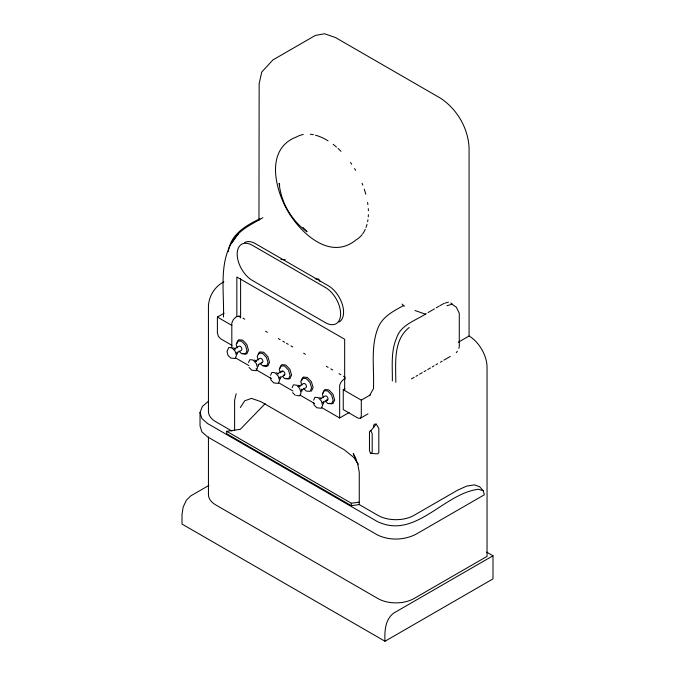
<?xml version="1.0" encoding="UTF-8"?>
<svg xmlns="http://www.w3.org/2000/svg" width="675" height="675" viewBox="0 0 675 675"><rect width="100%" height="100%" fill="white"/><g stroke="black" fill="none" stroke-linecap="round" stroke-linejoin="round"><path stroke-width="1.01" d="M234.605 430.523L234.605 400.334L236.166 393.711M237.17 354.308L237.203 351.945M258.221 366.457L258.255 364.095M280.268 379.19L280.302 376.827L279.804 377.924L284.529 375.19L285.019 374.093L284.529 372.431L283.331 371.174L282.142 371.056L277.408 373.781M301.784 391.61L301.818 389.247L301.32 390.344L306.045 387.61L306.543 386.522L306.045 384.86L304.855 383.594L303.666 383.476L298.932 386.201L300.13 386.319L298.063 385.172M323.35 404.063L323.384 401.701L322.886 402.798L327.611 400.064L328.101 398.967L327.611 397.305L326.413 396.048L325.223 395.93L320.49 398.655M458.84 348.334L459.287 346.739L459.278 313.276L456.376 307.277L452.022 304.214L446.892 305.75M228.277 251.657C230.378 234.546 245.852 225.526 259.9 218.767M265.14 403.658L240.325 429.308L226.716 431.3L226.716 433.73L351.371 505.702L359.26 504.579L377.983 515.388A25.422 14.673 0 0 0 413.935 515.388L457.473 490.252L466.653 486.093L474.432 484.861L479.638 486.734L483.317 490.835L484.346 494.775L415.859 534.322C403.92 540.295 389.323 540.785 377.274 534.862L207.554 436.868L201.85 431.84L200.028 425.841L200.028 412.493L202.357 406.434L208.491 401.245M360.34 418.298L361.294 416.036L361.294 400.14L343.254 389.728L343.254 409.598L358.037 418.129L360.34 418.298L367.985 413.876M236.942 343.482L238.629 339.744L242.713 340.149L246.797 344.461L248.484 350.148L246.797 353.886L242.713 353.481M248.527 362.585L249.834 359.674L253.007 359.986L256.179 363.336L257.496 367.765L256.179 370.668L251.758 370.195L249.033 367.47M258.407 354.696L259.681 351.894L263.756 352.299L267.84 356.611L269.527 362.298L267.84 366.036L263.756 365.631M258.542 364.736L262.482 362.458L262.972 361.37L262.482 359.699L261.284 358.442L260.094 358.324L255.369 361.049L256.559 361.167L254.5 360.02M270.565 375.308L271.882 372.406L275.054 372.718L278.227 376.068L279.543 380.489L278.227 383.4L273.805 382.927L271.08 380.194L270.295 377.561M280.032 368.364L281.728 364.627L285.803 365.032L289.887 369.335L291.575 375.03L289.887 378.759L285.803 378.363M281.644 372.144L282.142 371.056M292.089 387.737L293.406 384.826L296.578 385.147L299.751 388.496L301.067 392.918L299.751 395.82L296.578 395.508M301.556 380.784L303.244 377.047L307.327 377.452L311.411 381.763L313.099 387.45L311.411 391.188M313.647 400.182L314.963 397.28L318.136 397.592L321.308 400.942L322.625 405.363L321.308 408.265L316.887 407.793L314.162 405.067L313.377 402.435M323.114 393.238L324.81 389.5L328.885 389.905L332.969 394.208L334.657 399.904L332.969 403.633L329.906 403.329M369.495 395.719L373.435 388.699C374.456 368.111 370.195 346.469 378.439 326.86C383.257 316.086 394.048 310.812 403.836 305.412M240.325 407.54L244.763 400.773L251.429 398.385L260.845 401.633L344.469 449.913L353.886 457.532L358.324 464.257M456.283 352.654L457.338 351.295M370.828 430.81L376.203 424.119L378.818 428.347L378.818 452.596L377.84 453.786L376.203 453.811L370.828 453.33L369.968 452.166L369.461 450.478L369.461 432.084L369.968 430.988L370.828 430.81L372.195 433.662L372.195 452.056L371.68 453.153L370.828 453.33M409.219 327.493C392.825 340.217 395.879 364.137 395.803 382.345M236.714 353.042L241.439 350.308L241.928 349.22L241.439 347.558L240.241 346.292L239.051 346.174L234.318 348.899L235.516 349.017L233.457 347.87M426.237 313.622C415.488 320.709 400.579 324.726 396.427 338.428C390.656 351.92 392.572 366.711 392.344 380.953M428.043 312.567L434.396 308.888M436.21 307.834L438.927 306.256M262.896 217.679C251.598 224.48 237.904 230.074 231.947 242.755L238.503 233.584C217.282 256.466 224.387 288.773 223.484 317.048M223.855 281.829C214.92 286.495 209.36 295.405 208.44 305.404L208.44 411.421A25.422 14.673 0 0 0 215.882 421.799L231.93 431.063M231.955 345.338L220.649 338.816L218.354 336.319L217.401 332.961L217.401 317.064L224.151 313.166M343.254 389.728L344.959 388.749M208.963 485.376L190.755 495.889L186.376 500.217L183.178 507.009L182.005 514.434L182.005 524.062L384.995 641.25L492.995 578.897L492.995 555.77L486.65 552.108M458.224 342.284L469.066 336.023L469.066 147.175C467.817 127.516 456.891 109.055 440.505 98.187L335.526 37.572L324.599 33.75L315.335 35.446L272.86 59.965L261.731 72.098L259.149 83.7L258.964 220.278M361.294 400.14L370.575 394.782M321.832 407.7L339.652 417.985L349.152 412.501M411.446 378.911L414.155 377.35M415.969 376.304L417.774 375.258M419.58 374.212L422.297 372.651M424.102 371.604L425.917 370.558M427.722 369.512L430.431 367.951M432.245 366.905L434.05 365.858M435.856 364.812L437.67 363.774M440.378 362.205L442.193 361.159M443.998 360.121L450.326 356.459M492.995 555.77L393.736 613.077C385.054 619.583 384.488 631.327 384.995 641.25M439.763 305.792L443.956 303.438M240.528 316.87L239.017 316.086L235.913 317.014L233.381 319.562L231.82 322.971L231.82 347.887M345.288 378.802L343.735 379.266L341.204 381.814L339.652 385.223L339.652 417.985M444.842 303.185L448.403 302.155M226.716 431.3L351.371 503.263L359.151 502.124M376.203 424.119L374.566 424.145L373.596 425.334L373.596 427.444M280.927 259.394L285.339 259.808M315.267 278.8L318.802 279.129L320.009 281.467M261.284 362.34L262.482 362.458M283.331 375.072L284.529 375.19M326.413 399.946L327.611 400.064M483.317 490.835L478.499 489.248C443.129 493.611 415.378 539.958 377.274 521.505L207.554 423.52L201.85 418.492L200.028 412.493M425.63 314.238L414.973 310.517M276.548 372.743L278.606 373.899M319.629 397.617L321.688 398.773M242.941 318.178L244.755 319.224M265.596 331.256L267.401 332.302M278.277 338.58L280.091 339.626M282.808 341.196L284.622 342.242M286.436 343.288L288.242 344.334M290.959 345.904L292.773 346.95M303.649 353.227L305.463 354.274M326.303 366.306L328.109 367.352M330.834 368.921L332.64 369.968M338.985 373.629L340.799 374.676M343.516 376.245L345.33 377.291M217.401 317.064L231.82 325.392M235.567 357.893L248.932 365.614M271.384 378.574L257.133 370.347L256.061 368.66M278.691 382.793L292.958 391.027M300.265 395.246L314.525 403.481M450.799 303.033L452.309 304.163M295.329 395.348L292.604 392.622M402.081 304.096L404.333 306.307M239.017 316.086L240.46 317.587M303.024 227.475L307.108 231.795C291.499 220.649 280.994 202.458 279.155 183.372L279.712 185.271M325.198 400.781L327.746 403.473L331.577 403.852L333.163 400.351L331.577 395.018L327.746 390.977L323.924 390.597L322.338 394.099L323.392 397.659M303.64 388.327L306.188 391.027L310.011 391.407L311.597 387.897L310.011 382.565L306.188 378.532L302.358 378.152L300.78 381.653L301.835 385.206M282.749 376.582L284.664 378.599L288.495 378.979L290.073 375.477L288.495 370.145L284.664 366.103L280.842 365.723L279.256 369.225L280.311 372.786M260.069 363.175L262.617 365.867L266.448 366.247L268.034 362.745L266.448 357.413L262.617 353.379L258.795 353L257.209 356.501L258.263 360.053M239.026 351.025L241.574 353.717L245.405 354.097L246.983 350.595L245.405 345.262L241.574 341.229L237.752 340.85L236.166 344.351L237.22 347.903M356.172 459.219L353.253 453.625L357.699 463.877L359.26 472.306L359.26 504.579M351.371 503.263L351.371 505.702M344.663 390.226L344.663 339.255L236.841 277.003L236.841 316.533M240.595 278.657L240.595 317.933M208.44 436.843L208.44 494.623A25.422 14.673 0 0 0 215.882 505.001L377.983 598.582A25.422 14.673 0 0 0 413.935 598.582L487.046 556.377L487.046 367.158A25.422 14.681 60 0 0 469.066 336.023M303.303 134.485A59.451 34.324 60 0 0 296.671 136.89C265.283 148.618 274.666 188.477 287.618 210.76C300.451 233.12 330.269 261.174 356.113 239.861A59.451 34.324 60 0 0 362.18 234.512M310.306 134.241A59.451 34.324 60 0 1 313.411 134.713M315.512 135.211A59.451 34.324 60 0 1 328.075 140.847M333.146 144.366A59.451 34.324 60 0 1 336.462 147.066M338.023 148.449A59.451 34.324 60 0 1 341.01 151.301M350.494 162.523A59.451 34.324 60 0 1 351.692 164.211M354.527 168.556A59.451 34.324 60 0 1 355.598 170.328M362.045 183.246A59.451 34.324 60 0 1 362.796 185.127M364.264 189.169A59.451 34.324 60 0 1 365.808 194.257M367.58 202.432A59.451 34.324 60 0 1 367.883 204.533M368.297 208.676A59.451 34.324 60 0 1 368.398 210.684M368.39 214.726A59.451 34.324 60 0 1 368.272 216.776M367.942 219.755A59.451 34.324 60 0 1 367.622 221.662M366.998 224.378A59.451 34.324 60 0 1 366.019 227.45M365.226 229.373A59.451 34.324 60 0 1 362.796 233.668M244.612 242.57A21.524 12.428 60 0 1 255.369 243.633L328.371 285.778A21.524 12.428 60 0 1 342.427 304.746A21.524 12.428 60 0 1 339.128 321.992M227.475 350.435L226.986 351.591L227.99 355.32L230.715 358.045L235.136 358.518L236.453 355.615L235.136 351.186L231.964 347.836L228.791 347.524L227.475 350.435M325.392 287.474L252.399 245.329A21.524 12.428 60 0 0 237.178 254.121A21.524 12.428 60 0 0 252.399 280.488L325.392 322.633A21.524 12.428 60 0 0 340.613 313.841A21.524 12.428 60 0 0 325.392 287.474"/></g></svg>
